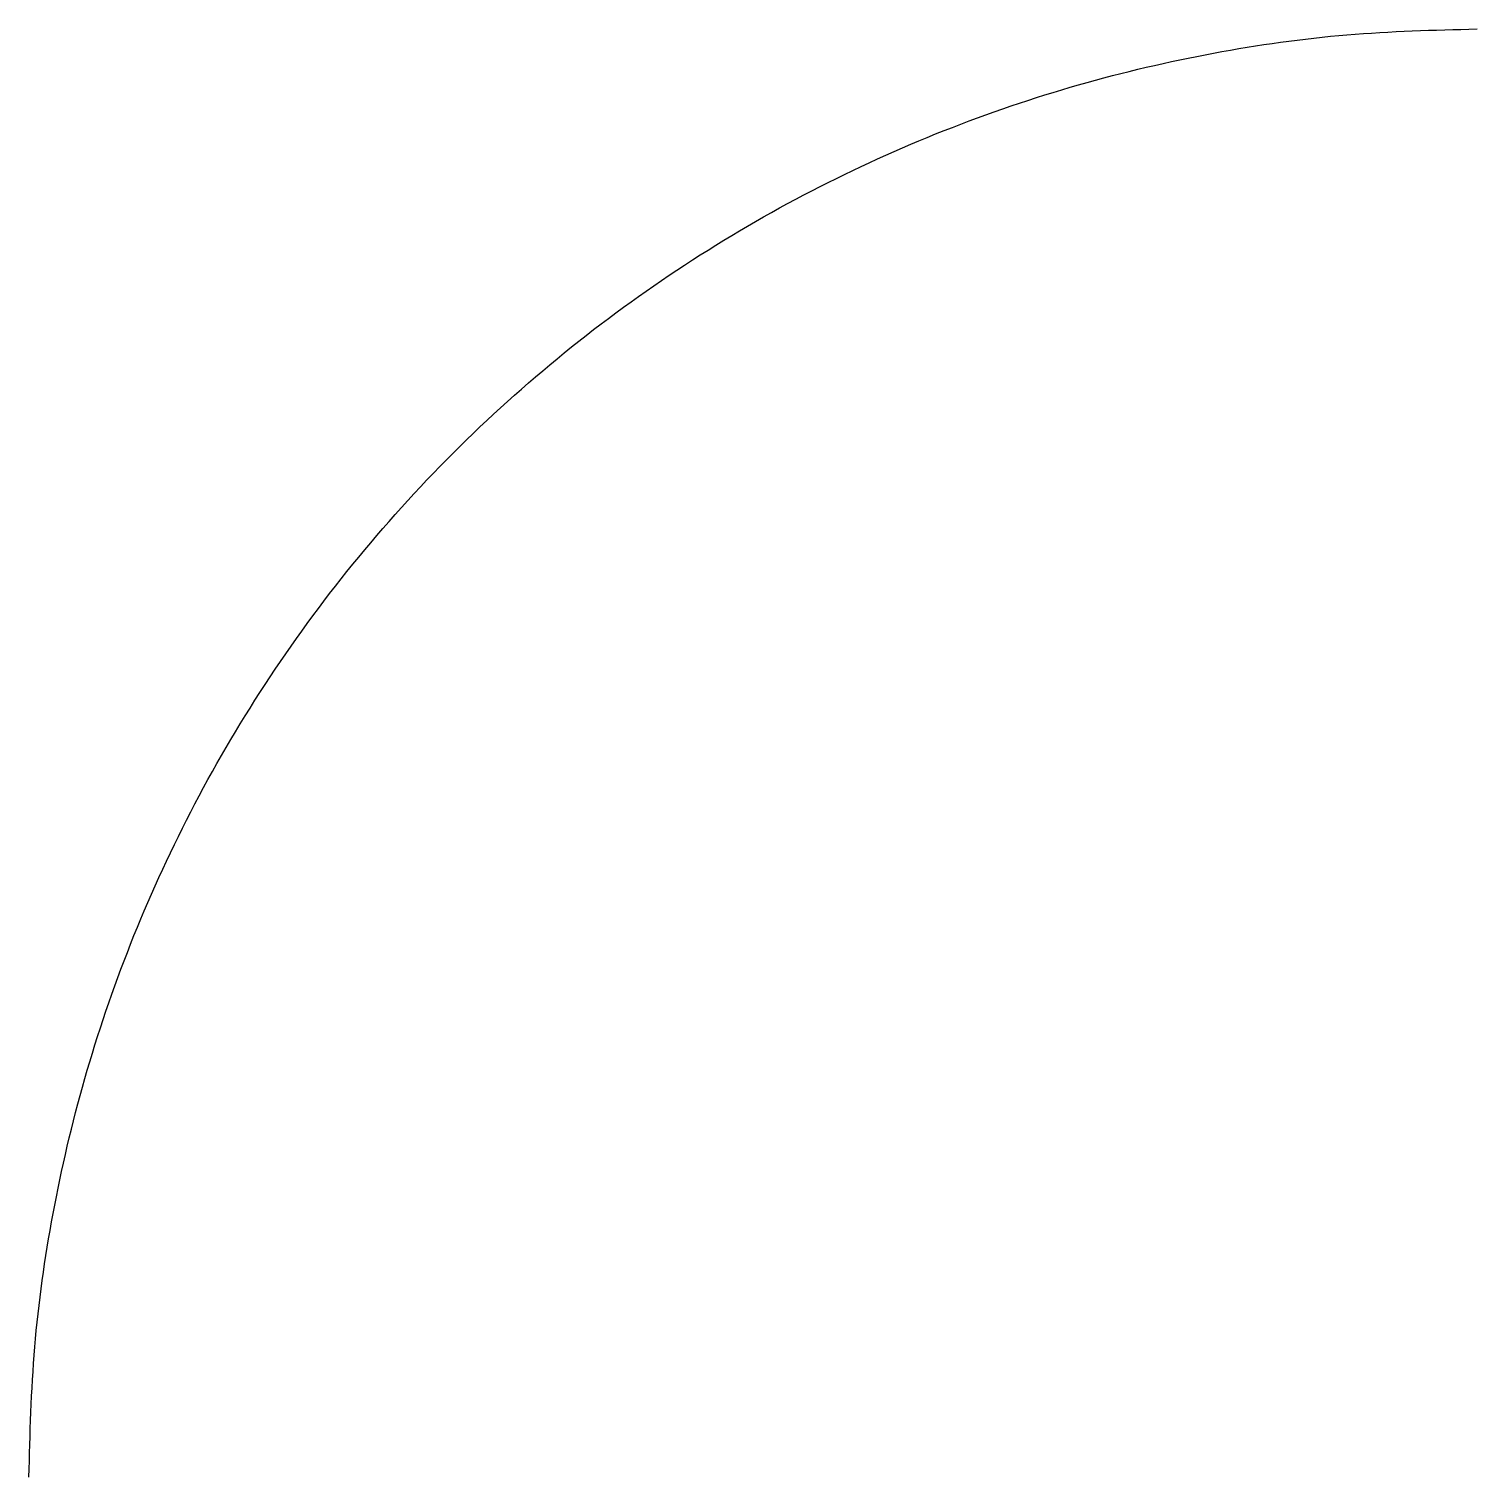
# Model space of a CAD drawing. Header units: metres. Extents: x 70 to 90, y 0 to 20.
import ezdxf

# ---------------------------------------------------------------- set-up
doc = ezdxf.new("R2010")
doc.units = ezdxf.units.M

msp = doc.modelspace()

# ---------------------------------------------------------------- linework, layer by layer
msp.add_rational_spline([(70, 0), (70, 20), (90, 20)], [1, 0.707106781187, 1], degree=2)

doc.saveas('drawing.dxf')
